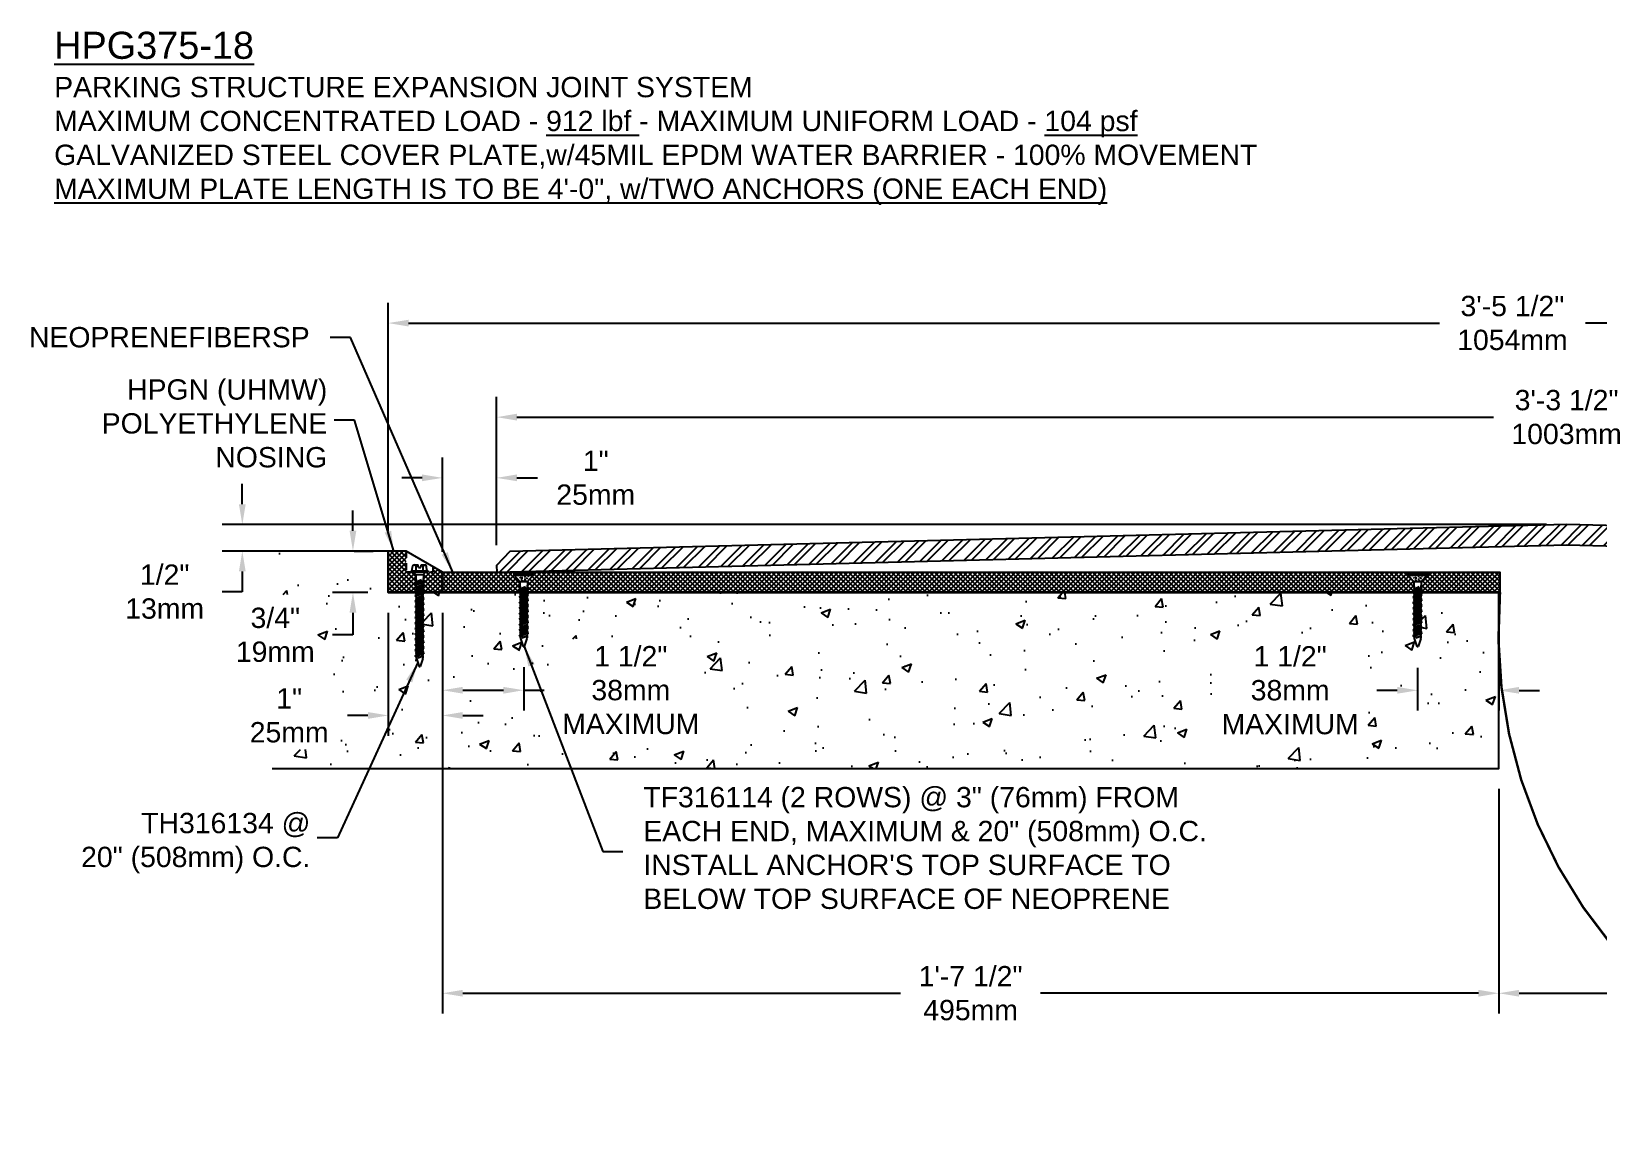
# Model space of a CAD drawing. Extents: x -18 to 98, y -4 to 16.
# Drawn here: x -18.19 to 10.72, y -4.18 to 15.94 of the extents above; entities that cross this region are included whole.
import ezdxf

# ---------------------------------------------------------------- set-up
doc = ezdxf.new("R2010")
doc.units = 0
doc.header["$MEASUREMENT"] = 0
doc.linetypes.add('HIDDEN', pattern=[0.375, 0.25, -0.125])
doc.layers.get('0').update_dxf_attribs({"linetype": 'CONTINUOUS'})
doc.layers.get('DEFPOINTS').update_dxf_attribs({"linetype": 'CONTINUOUS'})
for name, color, linetype in [('ANCHORS', 4, 'CONTINUOUS'), ('CONDITIONS', 1, 'CONTINUOUS'), ('DIMENSIONS', 3, 'CONTINUOUS'), ('FILLERS', 2, 'CONTINUOUS'), ('METALS', 7, 'CONTINUOUS'), ('TEXT', 2, 'CONTINUOUS')]:
    doc.layers.add(name, color=color, linetype=linetype)
doc.styles.add('ARIAL', font='ARIAL.TTF')
doc.dimstyles.new('ARIAL', dxfattribs={"dimtxt": 0.375, "dimasz": 0.375, "dimexe": 0.375, "dimexo": 0.375, "dimgap": 0.375, "dimtad": 0, "dimtih": 1, "dimtoh": 1, "dimdec": 4, "dimzin": 3, "dimtxsty": 'ARIAL', "dimcen": 0.375, "dimazin": 3, "dimtfac": 1, "dimtdec": 4, "dimtofl": 0, "dimtmove": 0, "dimatfit": 3, "dimtolj": 1, "dimtzin": 0})

# ---------------------------------------------------------------- blocks, each defined once
blk = doc.blocks.new('*D7')
at = {"layer": 'DEFPOINTS', "color": 0}
for p in [(29.891, 10.557), (-11.606, 6.35), (29.891, 6.338)]:
    blk.add_point(p, dxfattribs=at)
at = {"layer": 'DIMENSIONS', "color": 0}
for p, q in [((-11.606, 6.725), (-11.606, 10.932)), ((29.891, 6.713), (29.891, 10.932)), ((-11.231, 10.557), (7.794, 10.557)), ((29.516, 10.557), (10.491, 10.557))]:
    blk.add_line(p, q, dxfattribs=at)
for points in [[(-11.231, 10.619), (-11.231, 10.494), (-11.606, 10.557)], [(29.516, 10.619), (29.516, 10.494), (29.891, 10.557)]]:
    blk.add_solid(points, dxfattribs=at)
at = {"layer": 'DIMENSIONS', "color": 0, "insert": (9.143, 10.557), "char_height": 0.375, "attachment_point": 5, "style": 'ARIAL'}
blk.add_mtext('\\A1;3\'-5 1/2"\\P1054mm', dxfattribs=at)
blk = doc.blocks.new('*D8')
at = {"layer": 'DEFPOINTS', "color": 0}
for p in [(29.891, 8.821), (-9.606, 6.086), (29.891, 6.338)]:
    blk.add_point(p, dxfattribs=at)
at = {"layer": 'DIMENSIONS', "color": 0}
for p, q in [((-9.606, 6.461), (-9.606, 9.196)), ((29.891, 6.713), (29.891, 9.196)), ((-9.231, 8.821), (8.794, 8.821)), ((29.516, 8.821), (11.491, 8.821))]:
    blk.add_line(p, q, dxfattribs=at)
for points in [[(-9.231, 8.884), (-9.231, 8.759), (-9.606, 8.821)], [(29.516, 8.884), (29.516, 8.759), (29.891, 8.821)]]:
    blk.add_solid(points, dxfattribs=at)
at = {"layer": 'DIMENSIONS', "color": 0, "insert": (10.143, 8.821), "char_height": 0.375, "attachment_point": 5, "style": 'ARIAL'}
blk.add_mtext('\\A1;3\'-3 1/2"\\P1003mm', dxfattribs=at)
blk = doc.blocks.new('*D9')
at = {"layer": 'DEFPOINTS', "color": 0}
for p in [(8.891, 2.338), (26.891, 2.338), (26.891, -1.81)]:
    blk.add_point(p, dxfattribs=at)
at = {"layer": 'DIMENSIONS', "color": 0}
for p, q in [((8.891, 1.963), (8.891, -2.185)), ((26.891, 1.963), (26.891, -2.185)), ((9.266, -1.81), (16.663, -1.81)), ((26.516, -1.81), (19.119, -1.81))]:
    blk.add_line(p, q, dxfattribs=at)
for points in [[(9.266, -1.747), (9.266, -1.872), (8.891, -1.81)], [(26.516, -1.747), (26.516, -1.872), (26.891, -1.81)]]:
    blk.add_solid(points, dxfattribs=at)
at = {"layer": 'DIMENSIONS', "color": 0, "insert": (17.891, -1.81), "char_height": 0.375, "attachment_point": 5, "style": 'ARIAL'}
blk.add_mtext('\\A1;1\'-6"\\P457mm', dxfattribs=at)
blk = doc.blocks.new('*D11')
at = {"layer": 'DEFPOINTS', "color": 0}
for p in [(-10.606, 4.196), (8.891, 0.946), (8.891, -1.81)]:
    blk.add_point(p, dxfattribs=at)
at = {"layer": 'DIMENSIONS', "color": 0}
for p, q in [((-10.606, 3.821), (-10.606, -2.185)), ((8.891, 0.571), (8.891, -2.185)), ((-10.231, -1.81), (-2.15, -1.81)), ((8.516, -1.81), (0.435, -1.81))]:
    blk.add_line(p, q, dxfattribs=at)
for points in [[(-10.231, -1.747), (-10.231, -1.872), (-10.606, -1.81)], [(8.516, -1.747), (8.516, -1.872), (8.891, -1.81)]]:
    blk.add_solid(points, dxfattribs=at)
at = {"layer": 'DIMENSIONS', "color": 0, "insert": (-0.857, -1.81), "char_height": 0.375, "attachment_point": 5, "style": 'ARIAL'}
blk.add_mtext('\\A1;1\'-7 1/2"\\P495mm', dxfattribs=at)
blk = doc.blocks.new('*D12')
at = {"layer": 'DEFPOINTS', "color": 0}
for p in [(-14.299, 6.838), (10.147, 6.838), (-12.609, 6.35)]:
    blk.add_point(p, dxfattribs=at)
at = {"layer": 'DIMENSIONS', "color": 0}
for p, q in [((-14.299, 7.213), (-14.299, 7.588)), ((9.772, 6.838), (-14.674, 6.838)), ((-12.984, 6.35), (-14.674, 6.35)), ((-14.299, 5.975), (-14.299, 5.6)), ((-14.299, 5.6), (-14.674, 5.6))]:
    blk.add_line(p, q, dxfattribs=at)
for points in [[(-14.362, 7.213), (-14.237, 7.213), (-14.299, 6.838)], [(-14.362, 5.975), (-14.237, 5.975), (-14.299, 6.35)]]:
    blk.add_solid(points, dxfattribs=at)
at = {"layer": 'DIMENSIONS', "color": 0, "insert": (-15.732, 5.6), "char_height": 0.375, "attachment_point": 5, "style": 'ARIAL'}
blk.add_mtext('\\A1;{1/2"}\\P{13mm}', dxfattribs=at)
blk = doc.blocks.new('*D13')
at = {"layer": 'DEFPOINTS', "color": 0}
for p in [(-12.609, 6.35), (-12.257, 6.35), (-11.606, 5.588)]:
    blk.add_point(p, dxfattribs=at)
at = {"layer": 'DIMENSIONS', "color": 0}
for p, q in [((-12.257, 6.725), (-12.257, 7.1)), ((-12.234, 6.35), (-11.882, 6.35)), ((-11.981, 5.588), (-12.632, 5.588)), ((-12.257, 5.213), (-12.257, 4.803)), ((-12.257, 4.803), (-12.632, 4.803))]:
    blk.add_line(p, q, dxfattribs=at)
for points in [[(-12.32, 6.725), (-12.195, 6.725), (-12.257, 6.35)], [(-12.32, 5.213), (-12.195, 5.213), (-12.257, 5.588)]]:
    blk.add_solid(points, dxfattribs=at)
at = {"layer": 'DIMENSIONS', "color": 0, "insert": (-13.69, 4.803), "char_height": 0.375, "attachment_point": 5, "style": 'ARIAL'}
blk.add_mtext('\\A1;{3/4"}\\P{19mm}', dxfattribs=at)
blk = doc.blocks.new('*D15')
at = {"layer": 'DEFPOINTS', "color": 0}
for p in [(-9.606, 7.701), (-9.606, 6.086), (-10.606, 5.963)]:
    blk.add_point(p, dxfattribs=at)
at = {"layer": 'DIMENSIONS', "color": 0}
for p, q in [((-10.606, 6.338), (-10.606, 8.076)), ((-9.606, 6.461), (-9.606, 8.076)), ((-10.981, 7.701), (-11.356, 7.701)), ((-9.231, 7.701), (-8.854, 7.701))]:
    blk.add_line(p, q, dxfattribs=at)
for points in [[(-10.981, 7.764), (-10.981, 7.639), (-10.606, 7.701)], [(-9.231, 7.764), (-9.231, 7.639), (-9.606, 7.701)]]:
    blk.add_solid(points, dxfattribs=at)
at = {"layer": 'DIMENSIONS', "color": 0, "insert": (-7.776, 7.701), "char_height": 0.375, "attachment_point": 5, "style": 'ARIAL'}
blk.add_mtext('\\A1;{1"}\\P{25mm}', dxfattribs=at)
blk = doc.blocks.new('TH316134')
for p, q in [((-0.157, 0), (-0.157, 0.019)), ((-0.157, 0.019), (0.157, 0.019)), ((-0.157, 0), (0.157, 0)), ((-0.135, 0.029), (-0.129, 0.1)), ((-0.115, 0), (-0.07, -0.045)), ((-0.097, 0.128), (-0.027, 0.128)), ((-0.065, 0.019), (-0.065, 0.1)), ((-0.023, 0.082), (-0.027, 0.128)), ((-0.023, 0.082), (0.023, 0.082)), ((0.023, 0.082), (0.027, 0.128)), ((0.027, 0.128), (0.097, 0.128)), ((0.064, 0.019), (0.064, 0.1)), ((0.115, 0), (0.07, -0.045)), ((0.135, 0.029), (0.129, 0.1)), ((0.157, 0.019), (0.157, 0)), ((-0.086, -0.234), (0.086, -0.184)), ((-0.086, -0.234), (-0.062, -0.221)), ((-0.086, -0.234), (-0.062, -0.247)), ((-0.086, -0.336), (0.086, -0.285)), ((-0.074, -0.184), (0.032, -0.147)), ((-0.074, -0.184), (-0.062, -0.177)), ((-0.074, -0.184), (-0.062, -0.19)), ((-0.074, -0.285), (0.074, -0.234)), ((-0.074, -0.285), (-0.062, -0.279)), ((-0.074, -0.285), (-0.062, -0.291)), ((-0.07, -0.045), (-0.07, -0.112)), ((-0.07, -0.045), (0.07, -0.045)), ((-0.069, -0.122), (-0.063, -0.148)), ((-0.062, -0.177), (0.032, -0.147)), ((0.032, -0.147), (-0.062, -0.19)), ((-0.062, -0.157), (-0.062, -0.177)), ((0.062, -0.171), (-0.062, -0.221)), ((-0.062, -0.19), (-0.062, -0.221)), ((0.062, -0.197), (-0.062, -0.247)), ((-0.062, -0.279), (0.062, -0.228)), ((0.062, -0.241), (-0.062, -0.291)), ((-0.062, -0.247), (-0.062, -0.279)), ((0.062, -0.272), (-0.062, -0.323)), ((0.062, -0.157), (0.062, -0.171)), ((0.086, -0.184), (0.062, -0.171)), ((0.086, -0.184), (0.062, -0.197)), ((0.062, -0.197), (0.062, -0.228)), ((0.074, -0.234), (0.062, -0.228)), ((0.074, -0.234), (0.062, -0.241)), ((0.062, -0.241), (0.062, -0.272)), ((0.086, -0.285), (0.062, -0.272)), ((0.086, -0.285), (0.062, -0.298)), ((0.069, -0.122), (0.063, -0.148)), ((0.07, -0.045), (0.07, -0.112)), ((-0.086, -0.336), (-0.062, -0.323)), ((-0.086, -0.336), (-0.062, -0.349)), ((-0.086, -0.437), (0.086, -0.387)), ((-0.086, -0.437), (-0.062, -0.425)), ((-0.086, -0.437), (-0.062, -0.45)), ((-0.086, -0.539), (0.086, -0.488)), ((-0.086, -0.539), (-0.062, -0.526)), ((-0.086, -0.539), (-0.062, -0.552)), ((-0.074, -0.387), (0.074, -0.336)), ((-0.074, -0.387), (-0.062, -0.381)), ((-0.074, -0.387), (-0.062, -0.393)), ((-0.074, -0.488), (0.074, -0.437)), ((-0.074, -0.488), (-0.062, -0.482)), ((-0.074, -0.488), (-0.062, -0.494)), ((-0.074, -0.59), (0.074, -0.539)), ((-0.062, -0.291), (-0.062, -0.323)), ((0.062, -0.298), (-0.062, -0.349)), ((-0.062, -0.381), (0.062, -0.33)), ((0.062, -0.342), (-0.062, -0.393)), ((-0.062, -0.349), (-0.062, -0.381)), ((0.062, -0.374), (-0.062, -0.425)), ((-0.062, -0.393), (-0.062, -0.425)), ((0.062, -0.4), (-0.062, -0.45)), ((-0.062, -0.482), (0.062, -0.431)), ((0.062, -0.444), (-0.062, -0.494)), ((-0.062, -0.45), (-0.062, -0.482)), ((0.062, -0.475), (-0.062, -0.526)), ((-0.062, -0.494), (-0.062, -0.526)), ((0.062, -0.501), (-0.062, -0.552)), ((-0.062, -0.584), (0.062, -0.533)), ((0.062, -0.545), (-0.062, -0.596)), ((-0.062, -0.552), (-0.062, -0.584)), ((0.062, -0.577), (-0.062, -0.628)), ((0.062, -0.298), (0.062, -0.33)), ((0.074, -0.336), (0.062, -0.33)), ((0.074, -0.336), (0.062, -0.342)), ((0.062, -0.342), (0.062, -0.374)), ((0.086, -0.387), (0.062, -0.374)), ((0.086, -0.387), (0.062, -0.4)), ((0.062, -0.4), (0.062, -0.431)), ((0.074, -0.437), (0.062, -0.431)), ((0.074, -0.437), (0.062, -0.444)), ((0.062, -0.444), (0.062, -0.475)), ((0.086, -0.488), (0.062, -0.475)), ((0.086, -0.488), (0.062, -0.501)), ((0.062, -0.501), (0.062, -0.533)), ((0.074, -0.539), (0.062, -0.533)), ((0.074, -0.539), (0.062, -0.545)), ((0.062, -0.545), (0.062, -0.577)), ((0.086, -0.59), (0.062, -0.577)), ((-0.086, -0.641), (0.086, -0.59)), ((-0.086, -0.641), (-0.062, -0.628)), ((-0.086, -0.641), (-0.062, -0.654)), ((-0.086, -0.742), (0.086, -0.691)), ((-0.086, -0.742), (-0.062, -0.729)), ((-0.086, -0.742), (-0.062, -0.755)), ((-0.086, -0.844), (0.086, -0.793)), ((-0.086, -0.844), (-0.062, -0.831)), ((-0.086, -0.844), (-0.062, -0.857)), ((-0.074, -0.59), (-0.062, -0.584)), ((-0.074, -0.59), (-0.062, -0.596)), ((-0.074, -0.691), (0.074, -0.641)), ((-0.074, -0.691), (-0.062, -0.685)), ((-0.074, -0.691), (-0.062, -0.698)), ((-0.074, -0.793), (0.074, -0.742)), ((-0.074, -0.793), (-0.062, -0.787)), ((-0.074, -0.793), (-0.062, -0.799)), ((-0.074, -0.895), (0.074, -0.844)), ((-0.062, -0.596), (-0.062, -0.628)), ((0.062, -0.603), (-0.062, -0.654)), ((-0.062, -0.685), (0.062, -0.634)), ((0.062, -0.647), (-0.062, -0.698)), ((-0.062, -0.654), (-0.062, -0.685)), ((0.062, -0.678), (-0.062, -0.729)), ((-0.062, -0.698), (-0.062, -0.729)), ((0.062, -0.704), (-0.062, -0.755)), ((-0.062, -0.787), (0.062, -0.736)), ((0.062, -0.748), (-0.062, -0.799)), ((-0.062, -0.755), (-0.062, -0.787)), ((0.062, -0.78), (-0.062, -0.831)), ((-0.062, -0.799), (-0.062, -0.831)), ((0.062, -0.806), (-0.062, -0.857)), ((-0.062, -0.888), (0.062, -0.838)), ((0.062, -0.85), (-0.062, -0.901)), ((-0.062, -0.857), (-0.062, -0.888)), ((0.086, -0.59), (0.062, -0.603)), ((0.062, -0.603), (0.062, -0.634)), ((0.074, -0.641), (0.062, -0.634)), ((0.074, -0.641), (0.062, -0.647)), ((0.062, -0.647), (0.062, -0.678)), ((0.086, -0.691), (0.062, -0.678)), ((0.086, -0.691), (0.062, -0.704)), ((0.062, -0.704), (0.062, -0.736)), ((0.074, -0.742), (0.062, -0.736)), ((0.074, -0.742), (0.062, -0.748)), ((0.062, -0.748), (0.062, -0.78)), ((0.086, -0.793), (0.062, -0.78)), ((0.086, -0.793), (0.062, -0.806)), ((0.062, -0.806), (0.062, -0.838)), ((0.074, -0.844), (0.062, -0.838)), ((0.074, -0.844), (0.062, -0.85)), ((0.062, -0.85), (0.062, -0.882)), ((-0.086, -0.945), (0.086, -0.895)), ((-0.086, -0.945), (-0.062, -0.932)), ((-0.086, -0.945), (-0.062, -0.958)), ((-0.086, -1.047), (0.086, -0.996)), ((-0.086, -1.047), (-0.062, -1.034)), ((-0.086, -1.047), (-0.062, -1.06)), ((-0.086, -1.141), (0.086, -1.09)), ((-0.086, -1.141), (-0.062, -1.128)), ((-0.086, -1.141), (-0.062, -1.154)), ((-0.074, -0.895), (-0.062, -0.888)), ((-0.074, -0.895), (-0.062, -0.901)), ((-0.074, -0.996), (0.074, -0.945)), ((-0.074, -0.996), (-0.062, -0.99)), ((-0.074, -0.996), (-0.062, -1.002)), ((-0.074, -1.09), (0.074, -1.039)), ((-0.074, -1.09), (-0.062, -1.084)), ((-0.074, -1.09), (-0.062, -1.096)), ((-0.074, -1.191), (0.074, -1.141)), ((0.062, -0.882), (-0.062, -0.932)), ((-0.062, -0.901), (-0.062, -0.932)), ((0.062, -0.907), (-0.062, -0.958)), ((-0.062, -0.99), (0.062, -0.939)), ((0.062, -0.951), (-0.062, -1.002)), ((-0.062, -0.958), (-0.062, -0.99)), ((0.062, -0.983), (-0.062, -1.034)), ((-0.062, -1.002), (-0.062, -1.034)), ((0.062, -1.009), (-0.062, -1.06)), ((-0.062, -1.084), (0.062, -1.033)), ((0.062, -1.045), (-0.062, -1.096)), ((-0.062, -1.052), (-0.062, -1.084)), ((0.062, -1.077), (-0.062, -1.128)), ((-0.062, -1.096), (-0.062, -1.128)), ((0.062, -1.103), (-0.062, -1.154)), ((-0.062, -1.185), (0.062, -1.134)), ((0.062, -1.147), (-0.062, -1.198)), ((-0.062, -1.154), (-0.062, -1.185)), ((0.086, -0.895), (0.062, -0.882)), ((0.086, -0.895), (0.062, -0.907)), ((0.062, -0.907), (0.062, -0.939)), ((0.074, -0.945), (0.062, -0.939)), ((0.074, -0.945), (0.062, -0.951)), ((0.062, -0.951), (0.062, -0.983)), ((0.086, -0.996), (0.062, -0.983)), ((0.086, -0.996), (0.062, -1.009)), ((0.062, -1.001), (0.062, -1.033)), ((0.074, -1.039), (0.062, -1.033)), ((0.074, -1.039), (0.062, -1.045)), ((0.062, -1.045), (0.062, -1.077)), ((0.086, -1.09), (0.062, -1.077)), ((0.086, -1.09), (0.062, -1.103)), ((0.062, -1.103), (0.062, -1.134)), ((0.074, -1.141), (0.062, -1.134)), ((0.074, -1.141), (0.062, -1.147)), ((0.062, -1.147), (0.062, -1.178)), ((-0.086, -1.242), (0.086, -1.191)), ((-0.086, -1.242), (-0.062, -1.229)), ((-0.086, -1.242), (-0.062, -1.255)), ((-0.086, -1.344), (0.086, -1.293)), ((-0.086, -1.344), (-0.062, -1.331)), ((-0.086, -1.344), (-0.062, -1.357)), ((-0.086, -1.445), (0.086, -1.395)), ((-0.086, -1.445), (-0.062, -1.432)), ((-0.086, -1.445), (-0.062, -1.458)), ((-0.074, -1.191), (-0.062, -1.185)), ((-0.074, -1.191), (-0.062, -1.198)), ((-0.074, -1.293), (0.074, -1.242)), ((-0.074, -1.293), (-0.062, -1.287)), ((-0.074, -1.293), (-0.062, -1.299)), ((-0.074, -1.395), (0.074, -1.344)), ((-0.074, -1.395), (-0.062, -1.388)), ((-0.074, -1.395), (-0.062, -1.401)), ((-0.074, -1.496), (0.074, -1.445)), ((0.062, -1.178), (-0.062, -1.229)), ((-0.062, -1.198), (-0.062, -1.229)), ((0.062, -1.204), (-0.062, -1.255)), ((-0.062, -1.287), (0.062, -1.236)), ((0.062, -1.248), (-0.062, -1.299)), ((-0.062, -1.255), (-0.062, -1.287)), ((0.062, -1.28), (-0.062, -1.331)), ((-0.062, -1.299), (-0.062, -1.331)), ((0.062, -1.306), (-0.062, -1.357)), ((-0.062, -1.388), (0.062, -1.338)), ((0.062, -1.35), (-0.062, -1.401)), ((-0.062, -1.357), (-0.062, -1.388)), ((0.062, -1.382), (-0.062, -1.432)), ((-0.062, -1.401), (-0.062, -1.432)), ((0.062, -1.407), (-0.062, -1.458)), ((-0.062, -1.49), (0.062, -1.439)), ((0.086, -1.191), (0.062, -1.178)), ((0.086, -1.191), (0.062, -1.204)), ((0.062, -1.204), (0.062, -1.236)), ((0.074, -1.242), (0.062, -1.236)), ((0.074, -1.242), (0.062, -1.248)), ((0.062, -1.248), (0.062, -1.28)), ((0.086, -1.293), (0.062, -1.28)), ((0.086, -1.293), (0.062, -1.306)), ((0.062, -1.306), (0.062, -1.338)), ((0.074, -1.344), (0.062, -1.338)), ((0.074, -1.344), (0.062, -1.35)), ((0.062, -1.35), (0.062, -1.382)), ((0.086, -1.395), (0.062, -1.382)), ((0.086, -1.395), (0.062, -1.407)), ((0.062, -1.407), (0.062, -1.439)), ((0.074, -1.445), (0.062, -1.439)), ((0.074, -1.445), (0.062, -1.451)), ((-0.086, -1.547), (0.086, -1.496)), ((-0.086, -1.547), (-0.062, -1.534)), ((-0.086, -1.547), (-0.062, -1.56)), ((-0.074, -1.496), (-0.062, -1.49)), ((-0.074, -1.496), (-0.062, -1.502)), ((0.062, -1.451), (-0.062, -1.502)), ((-0.062, -1.458), (-0.062, -1.49)), ((0.062, -1.483), (-0.062, -1.534)), ((-0.062, -1.502), (-0.062, -1.534)), ((0.062, -1.509), (-0.062, -1.56)), ((-0.062, -1.56), (-0.062, -1.586)), ((-0.06, -1.601), (-0.01, -1.744)), ((-0.034, -1.584), (0.062, -1.541)), ((-0.034, -1.584), (0.074, -1.547)), ((0.062, -1.553), (-0.034, -1.584)), ((0.06, -1.601), (0.01, -1.744)), ((0.062, -1.451), (0.062, -1.483)), ((0.086, -1.496), (0.062, -1.483)), ((0.086, -1.496), (0.062, -1.509)), ((0.062, -1.509), (0.062, -1.541)), ((0.074, -1.547), (0.062, -1.541)), ((0.074, -1.547), (0.062, -1.553)), ((0.062, -1.553), (0.062, -1.586))]:
    blk.add_line(p, q)
for centre, radius, start, end in [((-0.146, 0.03), 0.0112, 270, 355), ((-0.097, 0.095), 0.0327, 9.285, 170.715), ((0, 0.038), 0.0896, 107.4215, 136.0407), ((0, 0.038), 0.0896, 43.9593, 72.5785), ((0.097, 0.095), 0.0327, 9.285, 170.715), ((0.146, 0.03), 0.0112, 185, 270), ((-0.023, -0.112), 0.0465, 180, 191.9357), ((-0.109, -0.157), 0.0465, 0, 11.9357), ((0.109, -0.157), 0.0465, 168.0643, 180), ((0.023, -0.112), 0.0465, 348.0643, 0), ((-0.016, -1.586), 0.0465, 180, 199.3058), ((0.016, -1.586), 0.0465, 340.6942, 0), ((0, -1.739), 0.0106, 204.1001, 335.8999)]:
    blk.add_arc(centre, radius, start, end)
blk = doc.blocks.new('*D16')
at = {"layer": 'DEFPOINTS', "color": 0}
for p in [(-11.606, 5.588), (-10.606, 5.588), (-10.606, 3.317)]:
    blk.add_point(p, dxfattribs=at)
at = {"layer": 'DIMENSIONS', "color": 0}
for p, q in [((-11.606, 5.213), (-11.606, 2.942)), ((-10.606, 5.213), (-10.606, 2.942)), ((-11.981, 3.317), (-12.356, 3.317)), ((-10.231, 3.317), (-9.856, 3.317))]:
    blk.add_line(p, q, dxfattribs=at)
for points in [[(-11.981, 3.379), (-11.981, 3.254), (-11.606, 3.317)], [(-10.231, 3.379), (-10.231, 3.254), (-10.606, 3.317)]]:
    blk.add_solid(points, dxfattribs=at)
at = {"layer": 'DIMENSIONS', "color": 0, "insert": (-13.434, 3.317), "char_height": 0.375, "attachment_point": 5, "style": 'ARIAL'}
blk.add_mtext('\\A1;1"\\P25mm', dxfattribs=at)
blk = doc.blocks.new('TF-316114')
for p, q in [((-0.163, 0), (0.163, 0)), ((-0.104, -0.013), (-0.113, 0)), ((-0.176, -0.029), (-0.175, -0.01)), ((-0.176, -0.029), (0.176, -0.029)), ((-0.176, -0.029), (-0.07, -0.141)), ((-0.082, -0.047), (-0.091, -0.032)), ((-0.086, -0.33), (0.086, -0.28)), ((-0.074, -0.28), (0.032, -0.243)), ((-0.074, -0.28), (-0.062, -0.273)), ((-0.074, -0.28), (-0.062, -0.286)), ((-0.07, -0.141), (0.07, -0.141)), ((-0.07, -0.141), (-0.07, -0.208)), ((-0.053, -0.09), (-0.069, -0.066)), ((-0.069, -0.218), (-0.063, -0.244)), ((-0.062, -0.273), (0.032, -0.243)), ((0.032, -0.243), (-0.062, -0.286)), ((-0.062, -0.253), (-0.062, -0.273)), ((0.062, -0.267), (-0.062, -0.317)), ((-0.062, -0.286), (-0.062, -0.317)), ((-0.031, -0.125), (-0.044, -0.104)), ((-0.031, -0.005), (-0.031, 0)), ((-0.03, -0.026), (-0.03, -0.019)), ((-0.028, -0.051), (-0.029, -0.032)), ((-0.026, -0.091), (-0.028, -0.065)), ((-0.024, -0.126), (-0.025, -0.11)), ((-0.024, -0.135), (-0.011, -0.135)), ((-0.002, -0.135), (0.018, -0.135)), ((0.037, -0.115), (0.024, -0.135)), ((0.024, -0.135), (0.025, -0.125)), ((0.025, -0.11), (0.026, -0.09)), ((0.027, -0.07), (0.029, -0.048)), ((0.03, -0.026), (0.031, -0.008)), ((0.066, -0.071), (0.049, -0.098)), ((0.062, -0.253), (0.062, -0.267)), ((0.086, -0.28), (0.062, -0.267)), ((0.086, -0.28), (0.062, -0.293)), ((0.069, -0.218), (0.063, -0.244)), ((0.07, -0.141), (0.176, -0.029)), ((0.07, -0.141), (0.07, -0.208)), ((0.09, -0.035), (0.075, -0.058)), ((0.11, -0.005), (0.098, -0.022)), ((0.176, -0.029), (0.175, -0.01)), ((-0.086, -0.33), (-0.062, -0.317)), ((-0.086, -0.33), (-0.062, -0.343)), ((-0.086, -0.432), (0.086, -0.381)), ((-0.086, -0.432), (-0.062, -0.419)), ((-0.086, -0.432), (-0.062, -0.445)), ((-0.086, -0.534), (0.086, -0.483)), ((-0.086, -0.534), (-0.062, -0.521)), ((-0.086, -0.534), (-0.062, -0.546)), ((-0.074, -0.381), (0.074, -0.33)), ((-0.074, -0.381), (-0.062, -0.375)), ((-0.074, -0.381), (-0.062, -0.387)), ((-0.074, -0.483), (0.074, -0.432)), ((-0.074, -0.483), (-0.062, -0.477)), ((-0.074, -0.483), (-0.062, -0.489)), ((-0.074, -0.584), (0.074, -0.534)), ((-0.074, -0.584), (-0.062, -0.578)), ((0.062, -0.293), (-0.062, -0.343)), ((-0.062, -0.375), (0.062, -0.324)), ((0.062, -0.337), (-0.062, -0.387)), ((-0.062, -0.343), (-0.062, -0.375)), ((0.062, -0.368), (-0.062, -0.419)), ((-0.062, -0.387), (-0.062, -0.419)), ((0.062, -0.394), (-0.062, -0.445)), ((-0.062, -0.477), (0.062, -0.426)), ((0.062, -0.438), (-0.062, -0.489)), ((-0.062, -0.445), (-0.062, -0.477)), ((0.062, -0.47), (-0.062, -0.521)), ((-0.062, -0.489), (-0.062, -0.521)), ((0.062, -0.496), (-0.062, -0.546)), ((-0.062, -0.578), (0.062, -0.527)), ((0.062, -0.54), (-0.062, -0.59)), ((-0.062, -0.546), (-0.062, -0.578)), ((0.062, -0.571), (-0.062, -0.622)), ((0.062, -0.293), (0.062, -0.324)), ((0.074, -0.33), (0.062, -0.324)), ((0.074, -0.33), (0.062, -0.337)), ((0.062, -0.337), (0.062, -0.368)), ((0.086, -0.381), (0.062, -0.368)), ((0.086, -0.381), (0.062, -0.394)), ((0.062, -0.394), (0.062, -0.426)), ((0.074, -0.432), (0.062, -0.426)), ((0.074, -0.432), (0.062, -0.438)), ((0.062, -0.438), (0.062, -0.47)), ((0.086, -0.483), (0.062, -0.47)), ((0.086, -0.483), (0.062, -0.496)), ((0.062, -0.496), (0.062, -0.527)), ((0.074, -0.534), (0.062, -0.527)), ((0.074, -0.534), (0.062, -0.54)), ((0.062, -0.54), (0.062, -0.571)), ((0.086, -0.584), (0.062, -0.571)), ((-0.086, -0.635), (0.086, -0.584)), ((-0.086, -0.635), (-0.062, -0.622)), ((-0.086, -0.635), (-0.062, -0.648)), ((-0.086, -0.737), (0.086, -0.686)), ((-0.086, -0.737), (-0.062, -0.724)), ((-0.086, -0.737), (-0.062, -0.75)), ((-0.086, -0.838), (0.086, -0.787)), ((-0.086, -0.838), (-0.062, -0.825)), ((-0.086, -0.838), (-0.062, -0.851)), ((-0.074, -0.584), (-0.062, -0.59)), ((-0.074, -0.686), (0.074, -0.635)), ((-0.074, -0.686), (-0.062, -0.68)), ((-0.074, -0.686), (-0.062, -0.692)), ((-0.074, -0.787), (0.074, -0.737)), ((-0.074, -0.787), (-0.062, -0.781)), ((-0.074, -0.787), (-0.062, -0.794)), ((-0.074, -0.889), (0.074, -0.838)), ((-0.062, -0.59), (-0.062, -0.622)), ((0.062, -0.597), (-0.062, -0.648)), ((-0.062, -0.68), (0.062, -0.629)), ((0.062, -0.641), (-0.062, -0.692)), ((-0.062, -0.648), (-0.062, -0.68)), ((0.062, -0.673), (-0.062, -0.724)), ((-0.062, -0.692), (-0.062, -0.724)), ((0.062, -0.699), (-0.062, -0.75)), ((-0.062, -0.781), (0.062, -0.73)), ((0.062, -0.743), (-0.062, -0.794)), ((-0.062, -0.75), (-0.062, -0.781)), ((0.062, -0.774), (-0.062, -0.825)), ((-0.062, -0.794), (-0.062, -0.825)), ((0.062, -0.8), (-0.062, -0.851)), ((-0.062, -0.883), (0.062, -0.832)), ((0.062, -0.844), (-0.062, -0.895)), ((-0.062, -0.851), (-0.062, -0.883)), ((0.086, -0.584), (0.062, -0.597)), ((0.062, -0.597), (0.062, -0.629)), ((0.074, -0.635), (0.062, -0.629)), ((0.074, -0.635), (0.062, -0.641)), ((0.062, -0.641), (0.062, -0.673)), ((0.086, -0.686), (0.062, -0.673)), ((0.086, -0.686), (0.062, -0.699)), ((0.062, -0.699), (0.062, -0.73)), ((0.074, -0.737), (0.062, -0.73)), ((0.074, -0.737), (0.062, -0.743)), ((0.062, -0.743), (0.062, -0.774)), ((0.086, -0.787), (0.062, -0.774)), ((0.086, -0.787), (0.062, -0.8)), ((0.062, -0.8), (0.062, -0.832)), ((0.074, -0.838), (0.062, -0.832)), ((0.074, -0.838), (0.062, -0.844)), ((0.062, -0.844), (0.062, -0.876)), ((-0.086, -0.94), (0.086, -0.889)), ((-0.086, -0.94), (-0.062, -0.927)), ((-0.086, -0.94), (-0.062, -0.953)), ((-0.086, -1.041), (0.086, -0.991)), ((-0.086, -1.041), (-0.062, -1.028)), ((-0.086, -1.041), (-0.062, -1.054)), ((-0.086, -1.143), (0.086, -1.092)), ((-0.086, -1.143), (-0.062, -1.13)), ((-0.086, -1.143), (-0.062, -1.156)), ((-0.074, -0.889), (-0.062, -0.883)), ((-0.074, -0.889), (-0.062, -0.895)), ((-0.074, -0.991), (0.074, -0.94)), ((-0.074, -0.991), (-0.062, -0.984)), ((-0.074, -0.991), (-0.062, -0.997)), ((-0.074, -1.092), (0.074, -1.041)), ((-0.074, -1.092), (-0.062, -1.086)), ((-0.074, -1.092), (-0.062, -1.098)), ((0.062, -0.876), (-0.062, -0.927)), ((-0.062, -0.895), (-0.062, -0.927)), ((0.062, -0.902), (-0.062, -0.953)), ((-0.062, -0.984), (0.062, -0.934)), ((0.062, -0.946), (-0.062, -0.997)), ((-0.062, -0.953), (-0.062, -0.984)), ((0.062, -0.978), (-0.062, -1.028)), ((-0.062, -0.997), (-0.062, -1.028)), ((0.062, -1.003), (-0.062, -1.054)), ((-0.062, -1.086), (0.062, -1.035)), ((0.062, -1.047), (-0.062, -1.098)), ((-0.062, -1.054), (-0.062, -1.086)), ((0.062, -1.079), (-0.062, -1.13)), ((-0.062, -1.098), (-0.062, -1.13)), ((0.062, -1.105), (-0.062, -1.156)), ((-0.062, -1.156), (-0.062, -1.182)), ((-0.034, -1.18), (0.062, -1.137)), ((-0.034, -1.18), (0.074, -1.143)), ((0.062, -1.149), (-0.034, -1.18)), ((0.086, -0.889), (0.062, -0.876)), ((0.086, -0.889), (0.062, -0.902)), ((0.062, -0.902), (0.062, -0.934)), ((0.074, -0.94), (0.062, -0.934)), ((0.074, -0.94), (0.062, -0.946)), ((0.062, -0.946), (0.062, -0.978)), ((0.086, -0.991), (0.062, -0.978)), ((0.086, -0.991), (0.062, -1.003)), ((0.062, -1.003), (0.062, -1.035)), ((0.074, -1.041), (0.062, -1.035)), ((0.074, -1.041), (0.062, -1.047)), ((0.062, -1.047), (0.062, -1.079)), ((0.086, -1.092), (0.062, -1.079)), ((0.086, -1.092), (0.062, -1.105)), ((0.062, -1.105), (0.062, -1.137)), ((0.074, -1.143), (0.062, -1.137)), ((0.074, -1.143), (0.062, -1.149)), ((0.062, -1.149), (0.062, -1.182)), ((-0.06, -1.197), (-0.01, -1.34)), ((0.06, -1.197), (0.01, -1.34))]:
    blk.add_line(p, q)
for centre, radius, start, end in [((-0.163, -0.011), 0.0112, 90, 175), ((-0.023, -0.208), 0.0465, 180, 191.9357), ((-0.109, -0.253), 0.0465, 0, 11.9357), ((0.109, -0.253), 0.0465, 168.0643, 180), ((0.023, -0.208), 0.0465, 348.0643, 0), ((0.163, -0.011), 0.0112, 5, 90), ((-0.016, -1.182), 0.0465, 180, 199.3058), ((0, -1.335), 0.0106, 204.1001, 335.8999), ((0.016, -1.182), 0.0465, 340.6942, 0)]:
    blk.add_arc(centre, radius, start, end)
blk = doc.blocks.new('TF316114')
blk.add_blockref('TF-316114', (0, 0))
blk = doc.blocks.new('HPGN')
at = {"layer": 'FILLERS'}
h = blk.add_hatch(dxfattribs=at)
h.set_pattern_fill('ANSI37', color=256, scale=0.5, style=0)
h.paths.add_polyline_path([(8.196, 21.167), (8.026, 21.266), (8.026, 21.17), (7.89, 21.17), (7.845, 21.125), (7.845, 21.058, -0.052126), (7.844, 21.048), (7.839, 21.023, 0.052126), (7.838, 21.013), (7.838, 21), (7.862, 20.987), (7.838, 20.974), (7.838, 20.942), (7.849, 20.936), (7.838, 20.93), (7.838, 20.898), (7.862, 20.885), (7.838, 20.872), (7.838, 20.84), (7.849, 20.834), (7.838, 20.828), (7.838, 20.796), (7.846, 20.792), (8.196, 20.792)])
h.paths.add_polyline_path([(7.706, 21.125), (7.661, 21.17), (7.526, 21.17), (7.526, 21.554), (7.196, 21.554), (7.196, 20.792), (7.713, 20.792), (7.713, 20.821), (7.689, 20.834), (7.713, 20.847), (7.713, 20.879), (7.702, 20.885), (7.713, 20.891), (7.713, 20.923), (7.689, 20.936), (7.713, 20.949), (7.713, 20.98), (7.702, 20.987), (7.713, 20.993), (7.713, 21.013, 0.052126), (7.712, 21.023), (7.707, 21.048, -0.052126), (7.706, 21.058)])
blk.add_lwpolyline([(8.196, 20.792), (8.196, 21.167), (7.526, 21.554), (7.196, 21.554), (7.196, 20.792)], close=True, dxfattribs=at)
at = {"layer": 'FILLERS', "linetype": 'HIDDEN', "ltscale": 0.5}
blk.add_lwpolyline([(7.526, 21.554), (7.526, 21.17), (8.026, 21.17), (8.026, 21.266)], dxfattribs=at)
blk = doc.blocks.new('NEOPRENEFIBERSP')
h = blk.add_hatch()
h.set_pattern_fill('ANSI37', color=256, scale=0.5, style=0)
h.set_pattern_definition([(45, (10.802326, 15.204624), (-0.04419417, 0.04419417), []), (135, (10.802326, 15.204624), (-0.04419417, -0.04419417), [])])
h.paths.add_polyline_path([(18.018, 21.108), (18.02, 21.136), (18.04, 21.136), (18.04, 21.167), (1.873, 21.167), (1.873, 21.108), (1.766, 20.995), (1.766, 20.923), (1.76, 20.892, 0.121579), (1.76, 20.87), (1.759, 20.869), (1.783, 20.856), (1.759, 20.844), (1.759, 20.812), (1.772, 20.805), (1.759, 20.799), (1.759, 20.792), (18.131, 20.792), (18.132, 20.793), (18.108, 20.806), (18.132, 20.819), (18.132, 20.85), (18.12, 20.856), (18.132, 20.863), (18.132, 20.883, 0.052126), (18.131, 20.892), (18.124, 20.923), (18.124, 20.995)])
h.paths.add_polyline_path([(19.716, 21.167), (18.04, 21.167), (18.04, 21.136), (18.368, 21.136), (18.37, 21.108), (18.264, 20.995), (18.264, 20.923), (18.257, 20.892, 0.121579), (18.258, 20.87), (18.256, 20.869), (18.28, 20.856), (18.256, 20.844), (18.256, 20.812), (18.269, 20.805), (18.256, 20.799), (18.256, 20.792), (19.694, 20.792), (19.716, 20.792)])
h.paths.add_polyline_path([(1.627, 20.923), (1.627, 20.995), (1.52, 21.108), (1.52, 21.167), (0.196, 21.167), (0.196, 20.792), (1.633, 20.792), (1.634, 20.793), (1.61, 20.806), (1.634, 20.819), (1.634, 20.85), (1.623, 20.856), (1.634, 20.863), (1.634, 20.883, 0.052126), (1.633, 20.892)])
at = {"color": 2}
for p in [(0.196, 21.167), (19.716, 20.792)]:
    blk.add_line(p, (19.716, 21.167), dxfattribs=at)
blk.add_line((0.196, 21.167), (0.196, 20.792))
at = {"layer": 'FILLERS', "color": 2, "linetype": 'HIDDEN', "ltscale": 0.02}
for p, q in [((1.52, 21.108), (1.52, 21.167)), ((1.873, 21.108), (1.873, 21.167)), ((18.04, 21.108), (18.04, 21.167)), ((18.393, 21.108), (18.393, 21.167))]:
    blk.add_line(p, q, dxfattribs=at)
blk = doc.blocks.new('*D25')
at = {"layer": 'DEFPOINTS', "color": 0}
for p in [(-10.606, 5.588), (-9.106, 4.585), (-9.106, 3.782)]:
    blk.add_point(p, dxfattribs=at)
at = {"layer": 'DIMENSIONS', "color": 0}
for p, q in [((-10.606, 5.213), (-10.606, 3.407)), ((-9.106, 4.21), (-9.106, 3.407)), ((-10.231, 3.782), (-9.481, 3.782)), ((-9.106, 3.782), (-8.731, 3.782))]:
    blk.add_line(p, q, dxfattribs=at)
for points in [[(-10.231, 3.844), (-10.231, 3.719), (-10.606, 3.782)], [(-9.481, 3.844), (-9.481, 3.719), (-9.106, 3.782)]]:
    blk.add_solid(points, dxfattribs=at)
at = {"layer": 'DIMENSIONS', "color": 0, "insert": (-7.129, 3.782), "char_height": 0.375, "attachment_point": 5, "style": 'ARIAL'}
blk.add_mtext('\\A1;1 1/2"\\P38mm\\PMAXIMUM', dxfattribs=at)
blk = doc.blocks.new('*D26')
at = {"layer": 'DEFPOINTS', "color": 0}
for p in [(8.891, 5.574), (7.392, 4.572), (7.392, 3.78)]:
    blk.add_point(p, dxfattribs=at)
at = {"layer": 'DIMENSIONS', "color": 0}
for p, q in [((8.891, 5.199), (8.891, 3.405)), ((7.392, 4.197), (7.392, 3.405)), ((7.017, 3.78), (6.642, 3.78)), ((9.266, 3.78), (9.641, 3.78))]:
    blk.add_line(p, q, dxfattribs=at)
for points in [[(7.017, 3.843), (7.017, 3.718), (7.392, 3.78)], [(9.266, 3.843), (9.266, 3.718), (8.891, 3.78)]]:
    blk.add_solid(points, dxfattribs=at)
at = {"layer": 'DIMENSIONS', "color": 0, "insert": (5.04, 3.78), "char_height": 0.375, "attachment_point": 5, "style": 'ARIAL'}
blk.add_mtext('\\A1;1 1/2"\\P38mm\\PMAXIMUM', dxfattribs=at)

msp = doc.modelspace()

# ---------------------------------------------------------------- hatches: boundary and pattern name
at = {"layer": 'CONDITIONS'}
h = msp.add_hatch(dxfattribs=at)
h.set_pattern_fill('AR-CONC', color=256, scale=0.25, style=0)
h.paths.add_polyline_path([(8.8912, 4.48405, -0.02036053), (8.8912, 5.21734), (8.8912, 5.58766), (7.45378, 5.58766), (7.45378, 5.56317), (7.47778, 5.55025), (7.45378, 5.53732), (7.45378, 5.50563), (7.4668, 5.49862), (7.45378, 5.49331), (7.45378, 5.46161), (7.47778, 5.44869), (7.45378, 5.43576), (7.45378, 5.40407), (7.4668, 5.39706), (7.45378, 5.39174), (7.45378, 5.36005), (7.47778, 5.34712), (7.45378, 5.3342), (7.45378, 5.30251), (7.4668, 5.29549), (7.45378, 5.29018), (7.45378, 5.25849), (7.47778, 5.24556), (7.45378, 5.23264), (7.45378, 5.20094), (7.4668, 5.19393), (7.45378, 5.18862), (7.45378, 5.15692), (7.47778, 5.144), (7.45378, 5.13107), (7.45378, 5.09938), (7.4668, 5.09237), (7.45378, 5.08706), (7.45378, 5.05536), (7.47778, 5.04244), (7.45378, 5.02951), (7.45378, 4.99782), (7.4668, 4.99081), (7.45378, 4.98549), (7.45378, 4.9538), (7.47778, 4.94087), (7.45378, 4.92795), (7.45378, 4.89626), (7.4668, 4.88924), (7.45378, 4.88393), (7.45378, 4.85224), (7.47778, 4.83931), (7.45378, 4.82639), (7.45378, 4.79469), (7.46522, 4.78853), (7.45378, 4.78237), (7.45378, 4.74184), (7.40175, 4.59332, -0.77412328), (7.38131, 4.59332), (7.32928, 4.74184), (7.32928, 4.77561), (7.30528, 4.78853), (7.32928, 4.80146), (7.32928, 4.83315), (7.31625, 4.84016), (7.32928, 4.84548), (7.32928, 4.87717), (7.30528, 4.89009), (7.32928, 4.90302), (7.32928, 4.93471), (7.31625, 4.94173), (7.32928, 4.94704), (7.32928, 4.97873), (7.30528, 4.99166), (7.32928, 5.00458), (7.32928, 5.03627), (7.31625, 5.04329), (7.32928, 5.0486), (7.32928, 5.08029), (7.30528, 5.09322), (7.32928, 5.10614), (7.32928, 5.13784), (7.31625, 5.14485), (7.32928, 5.15016), (7.32928, 5.18186), (7.30528, 5.19478), (7.32928, 5.20771), (7.32928, 5.2394), (7.31625, 5.24641), (7.32928, 5.25173), (7.32928, 5.28342), (7.30528, 5.29634), (7.32928, 5.30927), (7.32928, 5.34096), (7.31625, 5.34798), (7.32928, 5.35329), (7.32928, 5.38498), (7.30528, 5.39791), (7.32928, 5.41083), (7.32928, 5.44252), (7.31625, 5.44954), (7.32928, 5.45485), (7.32928, 5.48654), (7.30528, 5.49947), (7.32928, 5.51239), (7.32928, 5.54409), (7.31625, 5.5511), (7.32928, 5.55641), (7.32928, 5.58766), (-9.04365, 5.58766), (-9.04365, 5.56317), (-9.01965, 5.55025), (-9.04365, 5.53732), (-9.04365, 5.50563), (-9.03062, 5.49862), (-9.04365, 5.49331), (-9.04365, 5.46161), (-9.01965, 5.44869), (-9.04365, 5.43576), (-9.04365, 5.40407), (-9.03062, 5.39706), (-9.04365, 5.39174), (-9.04365, 5.36005), (-9.01965, 5.34712), (-9.04365, 5.3342), (-9.04365, 5.30251), (-9.03062, 5.29549), (-9.04365, 5.29018), (-9.04365, 5.25849), (-9.01965, 5.24556), (-9.04365, 5.23264), (-9.04365, 5.20094), (-9.03062, 5.19393), (-9.04365, 5.18862), (-9.04365, 5.15692), (-9.01965, 5.144), (-9.04365, 5.13107), (-9.04365, 5.09938), (-9.03062, 5.09237), (-9.04365, 5.08706), (-9.04365, 5.05536), (-9.01965, 5.04244), (-9.04365, 5.02951), (-9.04365, 4.99782), (-9.03062, 4.99081), (-9.04365, 4.98549), (-9.04365, 4.9538), (-9.01965, 4.94087), (-9.04365, 4.92795), (-9.04365, 4.89626), (-9.03062, 4.88924), (-9.04365, 4.88393), (-9.04365, 4.85224), (-9.01965, 4.83931), (-9.04365, 4.82639), (-9.04365, 4.79469), (-9.0322, 4.78853), (-9.04365, 4.78237), (-9.04365, 4.74184), (-9.09567, 4.59332, -0.77412328), (-9.11612, 4.59332), (-9.16815, 4.74184), (-9.16815, 4.77561), (-9.19215, 4.78853), (-9.16815, 4.80146), (-9.16815, 4.83315), (-9.18117, 4.84016), (-9.16815, 4.84548), (-9.16815, 4.87717), (-9.19215, 4.89009), (-9.16815, 4.90302), (-9.16815, 4.93471), (-9.18117, 4.94173), (-9.16815, 4.94704), (-9.16815, 4.97873), (-9.19215, 4.99166), (-9.16815, 5.00458), (-9.16815, 5.03627), (-9.18117, 5.04329), (-9.16815, 5.0486), (-9.16815, 5.08029), (-9.19215, 5.09322), (-9.16815, 5.10614), (-9.16815, 5.13784), (-9.18117, 5.14485), (-9.16815, 5.15016), (-9.16815, 5.18186), (-9.19215, 5.19478), (-9.16815, 5.20771), (-9.16815, 5.2394), (-9.18117, 5.24641), (-9.16815, 5.25173), (-9.16815, 5.28342), (-9.19215, 5.29634), (-9.16815, 5.30927), (-9.16815, 5.34096), (-9.18117, 5.34798), (-9.16815, 5.35329), (-9.16815, 5.38498), (-9.19215, 5.39791), (-9.16815, 5.41083), (-9.16815, 5.44252), (-9.18117, 5.44954), (-9.16815, 5.45485), (-9.16815, 5.48654), (-9.19215, 5.49947), (-9.16815, 5.51239), (-9.16815, 5.54409), (-9.18117, 5.5511), (-9.16815, 5.55641), (-9.16815, 5.58766), (-10.95677, 5.58766), (-10.94042, 5.57885), (-10.96442, 5.56592), (-10.96442, 5.53423), (-10.95139, 5.52722), (-10.96442, 5.5219), (-10.96442, 5.49021), (-10.94042, 5.47729), (-10.96442, 5.46436), (-10.96442, 5.43267), (-10.95139, 5.42565), (-10.96442, 5.42034), (-10.96442, 5.38865), (-10.94042, 5.37572), (-10.96442, 5.3628), (-10.96442, 5.33111), (-10.95139, 5.32409), (-10.96442, 5.31878), (-10.96442, 5.28709), (-10.94042, 5.27416), (-10.96442, 5.26124), (-10.96442, 5.22954), (-10.95139, 5.22253), (-10.96442, 5.21722), (-10.96442, 5.18552), (-10.94042, 5.1726), (-10.96442, 5.15967), (-10.96442, 5.12798), (-10.95139, 5.12097), (-10.96442, 5.11565), (-10.96442, 5.08396), (-10.94042, 5.07104), (-10.96442, 5.05811), (-10.96442, 5.02642), (-10.95139, 5.0194), (-10.96442, 5.01409), (-10.96442, 4.9824), (-10.94042, 4.96947), (-10.96442, 4.95655), (-10.96442, 4.93267), (-10.95139, 4.92565), (-10.96442, 4.92034), (-10.96442, 4.88865), (-10.94042, 4.87572), (-10.96442, 4.8628), (-10.96442, 4.83111), (-10.95139, 4.82409), (-10.96442, 4.81878), (-10.96442, 4.78709), (-10.94042, 4.77416), (-10.96442, 4.76124), (-10.96442, 4.72954), (-10.95139, 4.72253), (-10.96442, 4.71722), (-10.96442, 4.68552), (-10.94042, 4.6726), (-10.96442, 4.65967), (-10.96442, 4.62798), (-10.95139, 4.62097), (-10.96442, 4.61565), (-10.96442, 4.58396), (-10.94042, 4.57104), (-10.96442, 4.55811), (-10.96442, 4.52642), (-10.95139, 4.5194), (-10.96442, 4.51409), (-10.96442, 4.4824), (-10.94042, 4.46947), (-10.96442, 4.45655), (-10.96442, 4.42486), (-10.95297, 4.41869), (-10.96442, 4.41253), (-10.96442, 4.372), (-11.01644, 4.22348, -0.77412328), (-11.03689, 4.22348), (-11.08892, 4.372), (-11.08892, 4.40577), (-11.11292, 4.41869), (-11.08892, 4.43162), (-11.08892, 4.46331), (-11.10194, 4.47033), (-11.08892, 4.47564), (-11.08892, 4.50733), (-11.11292, 4.52026), (-11.08892, 4.53318), (-11.08892, 4.56487), (-11.10194, 4.57189), (-11.08892, 4.5772), (-11.08892, 4.60889), (-11.11292, 4.62182), (-11.08892, 4.63474), (-11.08892, 4.66644), (-11.10194, 4.67345), (-11.08892, 4.67876), (-11.08892, 4.71046), (-11.11292, 4.72338), (-11.08892, 4.73631), (-11.08892, 4.768), (-11.10194, 4.77501), (-11.08892, 4.78033), (-11.08892, 4.81202), (-11.11292, 4.82494), (-11.08892, 4.83787), (-11.08892, 4.86956), (-11.10194, 4.87658), (-11.08892, 4.88189), (-11.08892, 4.90577), (-11.11292, 4.91869), (-11.08892, 4.93162), (-11.08892, 4.96331), (-11.10194, 4.97033), (-11.08892, 4.97564), (-11.08892, 5.00733), (-11.11292, 5.02026), (-11.08892, 5.03318), (-11.08892, 5.06487), (-11.10194, 5.07189), (-11.08892, 5.0772), (-11.08892, 5.10889), (-11.11292, 5.12182), (-11.08892, 5.13474), (-11.08892, 5.16644), (-11.10194, 5.17345), (-11.08892, 5.17876), (-11.08892, 5.21046), (-11.11292, 5.22338), (-11.08892, 5.23631), (-11.08892, 5.268), (-11.10194, 5.27501), (-11.08892, 5.28033), (-11.08892, 5.31202), (-11.11292, 5.32494), (-11.08892, 5.33787), (-11.08892, 5.36956), (-11.10194, 5.37658), (-11.08892, 5.38189), (-11.08892, 5.41358), (-11.11292, 5.42651), (-11.08892, 5.43943), (-11.08892, 5.47112), (-11.10194, 5.47814), (-11.08892, 5.48345), (-11.08892, 5.51514), (-11.11292, 5.52807), (-11.08892, 5.54099), (-11.08892, 5.57269), (-11.10194, 5.5797), (-11.08892, 5.58501), (-11.08892, 5.58766), (-11.60611, 5.58766), (-11.60611, 6.34979), (-13.74527, 6.34979), (-13.74527, 5.54717), (-12.98048, 5.54717), (-12.98048, 4.14031), (-13.74527, 4.14031), (-13.74527, 3.95878), (-12.57181, 3.95878), (-12.57181, 2.68807), (-13.74527, 2.68807), (-13.74527, 2.33766), (8.8912, 2.33766)])
h.paths.add_polyline_path([(-5.76062, 2.77883), (-8.62132, 2.77883), (-8.62132, 4.73029), (-5.76062, 4.73029)], flags=16)
h.paths.add_polyline_path([(-9.11554, 4.59165), (-9.11612, 4.59332, 0.04186283)], flags=16)
h.paths.add_polyline_path([(3.77504, 4.77567), (6.40869, 4.77567), (6.40869, 2.77883), (3.77504, 2.77883)], flags=16)
h.paths.add_polyline_path([(-11.03631, 4.22182), (-11.03689, 4.22348, 0.04186283)], flags=16)
h.paths.add_polyline_path([(7.38131, 4.59332, 0.04186283), (7.38189, 4.59165)], flags=16)
h.paths.add_polyline_path([(-8.44965, 4.69536), (-5.80879, 4.69536), (-5.80879, 2.86854), (-8.44965, 2.86854)], flags=8)
h.paths.add_polyline_path([(3.71942, 4.69348), (6.36028, 4.69348), (6.36028, 2.86665), (3.71942, 2.86665)], flags=24)
at = {"layer": 'METALS'}
h = msp.add_hatch(dxfattribs=at)
h.set_pattern_fill('ANSI32', color=256, scale=0.75, style=0)
h.paths.add_polyline_path([(10.14675, 6.8381), (-9.36049, 6.34391), (-9.6059, 6.08574), (-9.60278, 5.96266), (10.14674, 6.46298), (28.81427, 5.98972), (28.82621, 5.99118), (28.82621, 6.00431), (28.78921, 6.02552), (28.82621, 6.04674), (28.82621, 6.05986), (28.78921, 6.08108), (28.82621, 6.1023), (28.82621, 6.11542), (28.78921, 6.13663), (28.82621, 6.15785), (28.82621, 6.17097), (28.78921, 6.19219), (28.82621, 6.21341), (28.82621, 6.22653), (28.78921, 6.24775), (28.82621, 6.26896), (28.82621, 6.28209), (28.78921, 6.3033), (28.82621, 6.32452), (28.82621, 6.33764), (28.77713, 6.36578)])
h.paths.add_polyline_path([(29.05221, 6.35881), (29.05221, 6.3523), (29.08921, 6.33108), (29.05221, 6.30986), (29.05221, 6.29674), (29.08921, 6.27552), (29.05221, 6.25431), (29.05221, 6.24118), (29.08921, 6.21997), (29.05221, 6.19875), (29.05221, 6.18563), (29.08921, 6.16441), (29.05221, 6.1432), (29.05221, 6.13007), (29.08921, 6.10886), (29.05221, 6.08764), (29.05221, 6.07452), (29.08921, 6.0533), (29.05221, 6.03209), (29.05221, 6.01896), (29.08921, 5.99775), (29.06416, 5.98338), (29.8817, 5.96266), (29.8912, 6.33754)])

# ---------------------------------------------------------------- linework, layer by layer
at = {"layer": 'CONDITIONS'}
msp.add_lwpolyline([(-13.74527, 2.33766), (8.8912, 2.33766), (8.8912, 5.58766), (-11.60611, 5.58766), (-11.60611, 6.34979), (-13.74527, 6.34979)], dxfattribs=at)
at = {"layer": 'FILLERS'}
msp.add_lwpolyline([(-11.60611, 5.58766, 0.045, 0.045, 0), (8.91394, 5.58766, 0.045, 0.045, 1.08545564), (26.86847, 5.58766, 0.045, 0.045, 0), (29.8912, 5.58766, 0, 0, 0)], format="xyseb", dxfattribs=at)
at = {"layer": 'METALS'}
msp.add_lwpolyline([(29.8817, 5.96266), (29.8912, 6.33754), (10.14675, 6.8381), (-9.36049, 6.34391), (-9.6059, 6.08574), (-9.60278, 5.96266), (10.14674, 6.46298)], close=True, dxfattribs=at)

# ---------------------------------------------------------------- block references
at = {"color": 2}
msp.add_blockref('HPGN', (-18.80233, -15.20462), dxfattribs=at)
at = {"layer": 'ANCHORS'}
msp.add_blockref('TH316134', (-11.02667, 5.96557), dxfattribs=at)
at = {"layer": 'ANCHORS', "color": 2}
for p in [(-9.1059, 5.93141), (7.39153, 5.93141)]:
    msp.add_blockref('TF316114', p, dxfattribs=at)
at = {"layer": 'FILLERS'}
msp.add_blockref('NEOPRENEFIBERSP', (-10.80233, -15.20462), dxfattribs=at)

# ---------------------------------------------------------------- texts
at = {"layer": 'TEXT', "insert": (-17.77147, 15.93335), "char_height": 0.5, "width": 22.96875, "attachment_point": 1, "style": 'ARIAL'}
msp.add_mtext('{\\LHPG375-18\\P\\H0.75x;\\lPARKING STRUCTURE EXPANSION JOINT SYSTEM\\PMAXIMUM CONCENTRATED LOAD - \\L912 lbf\\l - MAXIMUM UNIFORM LOAD - \\L104 psf\\P\\lGALVANIZED STEEL COVER PLATE,w/45MIL EPDM WATER BARRIER - 100% MOVEMENT\\P\\LMAXIMUM PLATE LENGTH IS TO BE 4\'-0", w/TWO ANCHORS (ONE EACH END)}', dxfattribs=at)
at = {"layer": 'TEXT', "char_height": 0.375, "attachment_point": 6, "style": 'ARIAL'}
for s, insert in [('NEOPRENEFIBERSP', (-13.05517, 10.29408)), ('HPGN (UHMW)\\PPOLYETHYLENE\\PNOSING', (-12.73104, 8.70436)), ('\\A1;TH316134 @\\P20" (508mm) O.C.', (-13.04247, 0.96229))]:
    msp.add_mtext(s, dxfattribs=dict(at, insert=insert))
at = {"layer": 'TEXT', "color": 2, "insert": (-6.8981, 0.86902), "char_height": 0.375, "attachment_point": 4, "style": 'ARIAL'}
msp.add_mtext('TF316114 (2 ROWS) @ 3" (76mm) FROM\\PEACH END, MAXIMUM & 20" (508mm) O.C.\\PINSTALL ANCHOR\'S TOP SURFACE TO\\PBELOW TOP SURFACE OF NEOPRENE', dxfattribs=at)

# ---------------------------------------------------------------- dimensions: what is measured, and where the dimension line sits
at = {"layer": 'DIMENSIONS'}
for base, p1, p2, text, picture, middle in [((29.8912, 10.55683), (-11.60611, 6.34979), (29.8912, 6.33766), '<>\\P1054mm', '*D7', (9.14255, 10.55683)), ((29.8912, 8.82145), (-9.6059, 6.08574), (29.8912, 6.33766), '<>\\P1003mm', '*D8', (10.14265, 8.82145)), ((8.8912, -1.80957), (-10.60611, 4.19563), (8.8912, 0.94563), '<>\\P495mm', '*D11', (-0.85745, -1.80957))]:
    dim = msp.add_linear_dim(base=base, p1=p1, p2=p2, text=text, dimstyle='ARIAL', dxfattribs=at)
    dim.commit()
    dim.dimension.update_dxf_attribs({"geometry": picture, "text_midpoint": middle})
for base, p1, p2, text, picture, middle in [((-9.6059, 7.70148), (-10.6059, 5.96266), (-9.6059, 6.08574), '{<>}\\P{25mm}', '*D15', (-7.77598, 7.70148)), ((-10.60611, 3.31699), (-11.60611, 5.58766), (-10.60611, 5.58766), '<>\\P25mm', '*D16', (-13.4343, 3.31699)), ((-9.1059, 3.78195), (-10.60611, 5.58766), (-9.1059, 4.58541), '<>\\P38mm\\PMAXIMUM', '*D25', (-7.12922, 3.78195)), ((7.39153, 3.78007), (8.8912, 5.57388), (7.39153, 4.57163), '<>\\P38mm\\PMAXIMUM', '*D26', (5.03985, 3.78007)), ((26.8912, -1.80957), (8.8912, 2.33766), (26.8912, 2.33766), '<>\\P457mm', '*D9', (17.8912, -1.80957))]:
    dim = msp.add_linear_dim(base=base, p1=p1, p2=p2, text=text, dimstyle='ARIAL', dxfattribs=at)
    dim.commit()
    dim.dimension.update_dxf_attribs({"geometry": picture, "text_midpoint": middle, "dimtype": 160})
for base, p1, p2, text, picture, middle in [((-14.29934, 6.8381), (-12.6088, 6.34981), (10.14675, 6.8381), '{<>}\\P{13mm}', '*D12', (-15.73168, 5.59981)), ((-12.257237, 6.34981), (-11.606112, 5.587656), (-12.608796, 6.34981), '{<>}\\P{19mm}', '*D13', (-13.689578, 4.802711))]:
    dim = msp.add_linear_dim(base=base, p1=p1, p2=p2, angle=90, text=text, dimstyle='ARIAL', dxfattribs=at)
    dim.commit()
    dim.dimension.update_dxf_attribs({"geometry": picture, "text_midpoint": middle, "dimtype": 160})

# ---------------------------------------------------------------- leaders
at = {"layer": 'TEXT', "color": 2, "annotation_type": 0, "has_hookline": 1}
for points, hookline_direction, text_width in [([(-10.41295, 5.96219), (-12.30517, 10.29408), (-12.68017, 10.29408)], 1, 5.11903), ([(-9.09626, 4.59165), (-7.6481, 0.80652), (-7.2731, 0.80652)], 0, 10.31608)]:
    msp.add_leader(points, dimstyle='ARIAL', dxfattribs=dict(at, hookline_direction=hookline_direction, text_width=text_width))
at = {"layer": 'TEXT', "annotation_type": 0, "has_hookline": 1, "hookline_direction": 1}
for points, override, text_width in [([(-11.50394, 6.34979), (-12.23104, 8.76686), (-12.60604, 8.76686)], {"dimgap": 0.125, "dimtad": 0}, 4.09482), ([(-11.0613, 4.29318), (-12.54247, 1.05604), (-12.91747, 1.05604)], {"dimgap": 0.125}, 4.17156)]:
    msp.add_leader(points, dimstyle='ARIAL', override=override, dxfattribs=dict(at, text_width=text_width))

doc.saveas('drawing.dxf')
